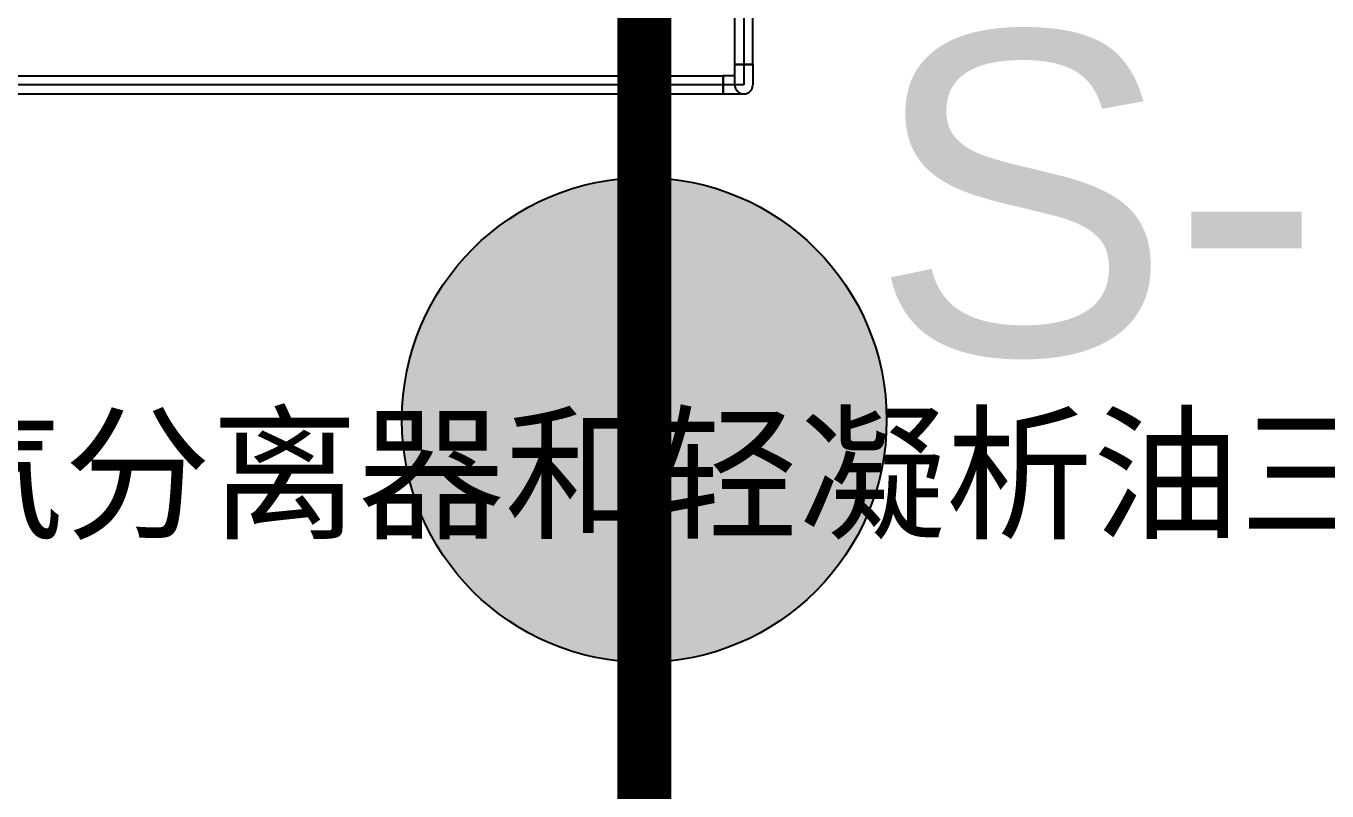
# Model space of a CAD drawing. Header units: inches. Extents: x 517790 to 538444, y 301815 to 302461.
# Drawn here: x 517891.266 to 517893.546, y 302345.019 to 302346.36 of the extents above; entities that cross this region are included whole.
import ezdxf

# ---------------------------------------------------------------- set-up
doc = ezdxf.new("R2010")
doc.units = ezdxf.units.IN
doc.header["$MEASUREMENT"] = 0
doc.layers.add('Layout', color=6, linetype='Continuous', lineweight=15)
doc.layers.add('电气-接地设计-接地线', color=3, linetype='接地线')
doc.layers.add('硅胶总平面底图 工艺装置区', color=253, linetype='Continuous')
doc.styles.add('EESLTYPE', font='TXT.shx')
doc.styles.get("Standard").update_dxf_attribs({"font": 'arial.ttf'})
doc.linetypes.add('接地线', pattern='A,500,["/",EESLTYPE,S=200,R=0,X=0,Y=-100],-200,60,-200', length=960)

# ---------------------------------------------------------------- blocks, each defined once
blk = doc.blocks.new('PTJD2')
at = {"linetype": 'Continuous'}
blk.add_hatch(color=0, dxfattribs=at).paths.add_polyline_path([(150, 0, 1), (-150, 0, 1)])
at = {"color": 0, "linetype": 'Continuous'}
blk.add_circle((0, 0), 150, dxfattribs=at)

msp = doc.modelspace()

# ---------------------------------------------------------------- linework, layer by layer
at = {"layer": 'Layout', "color": 9, "lineweight": -3}
msp.add_arc((517888.1581, 302345.937), 10.9625, 0, 86.22389, dxfattribs=at)
at = {"layer": '电气-接地设计-接地线', "color": 1, "linetype": '接地线', "ltscale": 0.005, "const_width": 0.0944}
msp.add_lwpolyline([(517892.3493, 302344.8829), (517892.3493, 302346.6765)], dxfattribs=at)
at = {"layer": '硅胶总平面底图 工艺装置区', "color": 253, "linetype": 'Continuous', "lineweight": -3}
for p, q in [((517892.508, 302346.2925), (517892.508, 302346.6686)), ((517892.5238, 302346.6686), (517892.5238, 302346.2925)), ((517892.5396, 302346.2925), (517892.5396, 302346.6686)), ((517892.508, 302346.2925), (517892.5396, 302346.2925)), ((517892.5396, 302346.2925), (517892.508, 302346.2925)), ((517892.508, 302346.2565), (517892.508, 302346.2925)), ((517892.5238, 302346.2925), (517892.5238, 302346.2925)), ((517892.5238, 302346.2925), (517892.5238, 302346.2925)), ((517892.5238, 302346.2925), (517892.5238, 302346.2565)), ((517892.5396, 302346.2925), (517892.5396, 302346.2565)), ((517890.2943, 302346.2723), (517892.4878, 302346.2723)), ((517892.4878, 302346.2723), (517892.4878, 302346.2565)), ((517892.4878, 302346.2565), (517892.4878, 302346.2723)), ((517892.508, 302346.2723), (517892.4878, 302346.2723)), ((517892.4878, 302346.2565), (517890.2943, 302346.2565)), ((517892.4878, 302346.2565), (517892.4878, 302346.2407)), ((517892.4878, 302346.2565), (517892.4878, 302346.2565)), ((517892.4878, 302346.2565), (517892.4878, 302346.2565)), ((517892.508, 302346.2565), (517892.4878, 302346.2565)), ((517892.4878, 302346.2407), (517892.4878, 302346.2565)), ((517892.5238, 302346.2565), (517892.508, 302346.2565)), ((517890.2943, 302346.2407), (517892.4878, 302346.2407)), ((517892.4878, 302346.2407), (517892.5238, 302346.2407))]:
    msp.add_line(p, q, dxfattribs=at)
msp.add_arc((517892.5238, 302346.2565), 0.0158, 180, 0, dxfattribs=at)
msp.add_arc((517892.5238, 302346.2565), 0.0158, 180, 0, dxfattribs=at)

# ---------------------------------------------------------------- block references
at = {"layer": '电气-接地设计-接地线', "color": 1, "xscale": 0.002831987834461186, "yscale": 0.002831987834461186, "zscale": 0.000943995944820395}
msp.add_blockref('PTJD2', (517892.3493, 302345.6691), dxfattribs=at)

# ---------------------------------------------------------------- texts
at = {"layer": '硅胶总平面底图 工艺装置区', "color": 9, "linetype": 'Continuous', "lineweight": 20}
msp.add_text('S-0403', height=0.5664, dxfattribs=at).set_placement((517892.7455, 302345.7833))
at = {"layer": '硅胶总平面底图 工艺装置区', "color": 253, "linetype": 'Continuous', "lineweight": -3, "insert": (517890.5599, 302345.6691), "char_height": 0.188799, "attachment_point": 1}
msp.add_mtext_dynamic_manual_height_columns('{\\fSimSun|b0|i0|c134|p2;再生气分离器和轻凝析油三相分离器撬释放源}', width=3124.251783, gutter_width=1, heights=[0], dxfattribs=at)

doc.saveas('drawing.dxf')
